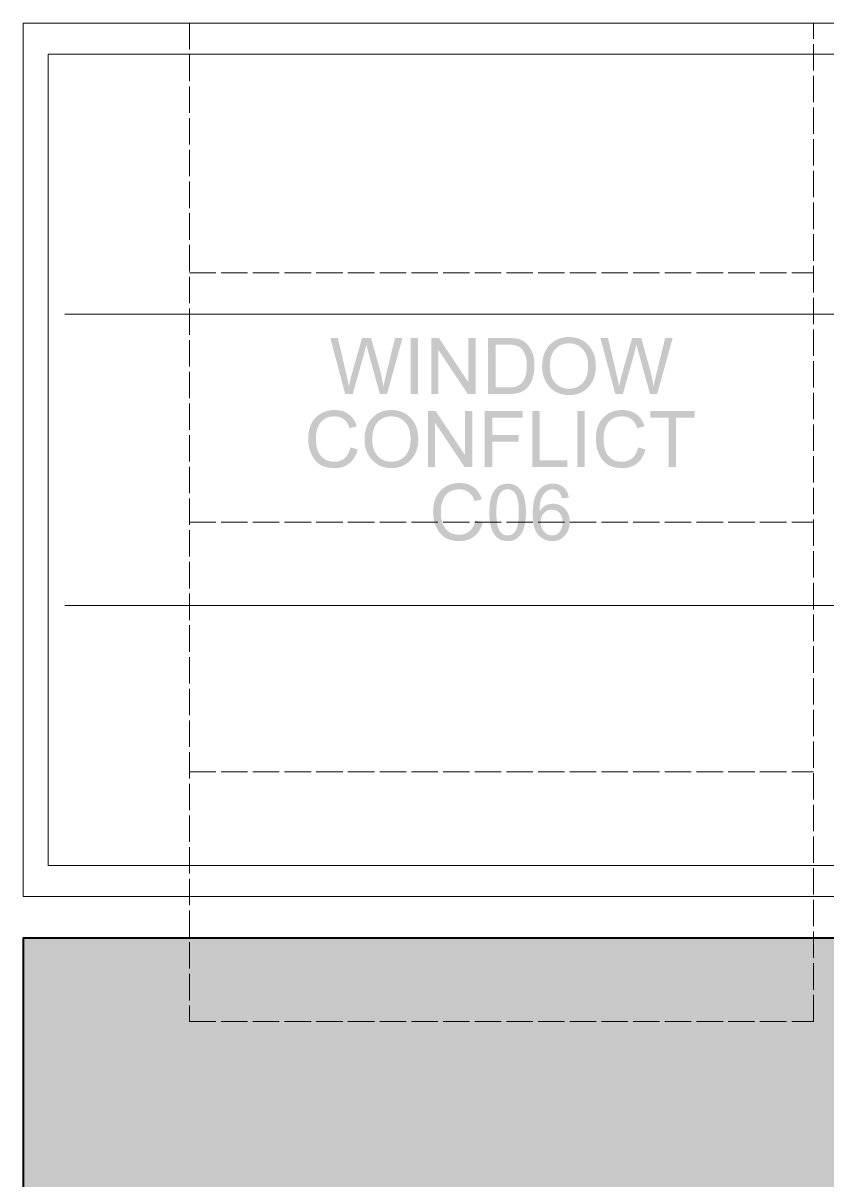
# Model space of a CAD drawing. Header units: inches. Extents: x 0 to 700, y 0 to 895.
# Drawn here: x 422 to 460.6, y 364.4 to 420 of the extents above; entities that cross this region are included whole.
import ezdxf

# ---------------------------------------------------------------- set-up
doc = ezdxf.new("R2010")
doc.units = ezdxf.units.IN
doc.header["$MEASUREMENT"] = 0
doc.linetypes.add('DASHED', pattern=[1.524, 1.27, -0.254])
for name, color, linetype, lineweight in [('A-ANNO-TEXT', 7, 'Continuous', 13), ('A-COORD-HOLD', 7, 'Continuous', 13), ('A-GLAZ', 7, 'Continuous', 13), ('A-MILLWORK-STOR', 7, 'Continuous', 18), ('A-WALL-NEW', 7, 'Continuous', 40)]:
    doc.layers.add(name, color=color, linetype=linetype, lineweight=lineweight)

msp = doc.modelspace()

# ---------------------------------------------------------------- hatches: boundary and pattern name
at = {"layer": 'A-ANNO-TEXT'}
h = msp.add_hatch(color=7, dxfattribs=at)
h.paths.add_polyline_path([(440.242, 404.86), (439.498, 402.16), (439.155, 402.16), (438.566, 404.287), (438.545, 404.364), (438.528, 404.431), (438.515, 404.489), (438.507, 404.536), (438.5, 404.536), (438.424, 404.215), (437.849, 402.16), (437.488, 402.16), (436.768, 404.86), (437.133, 404.86), (437.549, 403.088), (437.569, 403.004), (437.587, 402.926), (437.603, 402.853), (437.617, 402.786), (437.629, 402.725), (437.639, 402.67), (437.648, 402.62), (437.654, 402.576), (437.656, 402.561), (437.657, 402.55), (437.658, 402.542), (437.658, 402.538), (437.665, 402.538), (437.683, 402.622), (437.7, 402.7), (437.716, 402.772), (437.731, 402.838), (437.745, 402.897), (437.758, 402.951), (437.77, 402.998), (437.781, 403.039), (438.295, 404.86), (438.73, 404.86), (439.113, 403.495), (439.18, 403.245), (439.237, 403.002), (439.284, 402.766), (439.321, 402.538), (439.328, 402.538), (439.339, 402.595), (439.351, 402.656), (439.365, 402.723), (439.38, 402.794), (439.397, 402.87), (439.415, 402.95), (439.436, 403.035), (439.457, 403.125), (439.883, 404.86), (440.242, 404.86)])
h.paths.add_polyline_path([(440.988, 402.16), (440.629, 402.16), (440.629, 404.86), (440.988, 404.86), (440.988, 402.16)])
h.paths.add_polyline_path([(443.752, 402.16), (443.386, 402.16), (441.975, 404.28), (441.968, 404.28), (441.968, 402.16), (441.629, 402.16), (441.629, 404.86), (441.993, 404.86), (443.404, 402.74), (443.411, 402.74), (443.411, 404.86), (443.752, 404.86), (443.752, 402.16)])
h.paths.add_polyline_path([(444.356, 404.86), (445.288, 404.86), (445.406, 404.858), (445.516, 404.854), (445.617, 404.846), (445.71, 404.835), (445.797, 404.818), (445.883, 404.792), (445.966, 404.757), (446.048, 404.714), (446.126, 404.661), (446.199, 404.599), (446.267, 404.528), (446.33, 404.447), (446.387, 404.36), (446.437, 404.265), (446.482, 404.165), (446.519, 404.058), (446.55, 403.942), (446.571, 403.815), (446.584, 403.675), (446.589, 403.525), (446.584, 403.379), (446.571, 403.24), (446.549, 403.107), (446.518, 402.981), (446.478, 402.862), (446.429, 402.749), (446.371, 402.643), (446.305, 402.544), (446.268, 402.498), (446.228, 402.454), (446.184, 402.414), (446.138, 402.376), (446.088, 402.342), (446.035, 402.31), (445.978, 402.282), (445.919, 402.256), (445.856, 402.234), (445.791, 402.214), (445.722, 402.198), (445.649, 402.184), (445.574, 402.174), (445.495, 402.166), (445.414, 402.162), (445.329, 402.16), (444.356, 402.16), (444.356, 404.86)])
h.paths.add_polyline_path([(444.714, 402.48), (445.292, 402.48), (445.378, 402.482), (445.459, 402.486), (445.536, 402.493), (445.608, 402.503), (445.678, 402.518), (445.748, 402.544), (445.818, 402.578), (445.89, 402.622), (445.924, 402.649), (445.958, 402.679), (445.99, 402.713), (446.02, 402.751), (446.049, 402.793), (446.076, 402.839), (446.102, 402.889), (446.126, 402.943), (446.148, 403.001), (446.167, 403.063), (446.183, 403.13), (446.197, 403.202), (446.207, 403.277), (446.214, 403.358), (446.219, 403.443), (446.22, 403.532), (446.218, 403.632), (446.211, 403.728), (446.2, 403.821), (446.184, 403.911), (446.162, 403.997), (446.133, 404.079), (446.096, 404.157), (446.052, 404.231), (446.002, 404.298), (445.948, 404.356), (445.891, 404.404), (445.83, 404.443), (445.767, 404.473), (445.706, 404.497), (445.645, 404.514), (445.586, 404.525), (445.522, 404.531), (445.45, 404.536), (445.37, 404.539), (445.281, 404.54), (444.714, 404.54), (444.714, 402.48)])
h.paths.add_polyline_path([(448.25, 404.906), (448.388, 404.9), (448.52, 404.882), (448.646, 404.852), (448.765, 404.81), (448.878, 404.756), (448.985, 404.69), (449.085, 404.611), (449.178, 404.521), (449.263, 404.421), (449.336, 404.313), (449.398, 404.198), (449.449, 404.075), (449.488, 403.944), (449.516, 403.806), (449.533, 403.66), (449.539, 403.506), (449.533, 403.353), (449.516, 403.208), (449.488, 403.07), (449.448, 402.94), (449.397, 402.817), (449.335, 402.703), (449.261, 402.596), (449.176, 402.496), (449.082, 402.407), (448.982, 402.329), (448.876, 402.263), (448.763, 402.209), (448.644, 402.168), (448.519, 402.138), (448.388, 402.12), (448.25, 402.114), (448.107, 402.12), (447.972, 402.139), (447.844, 402.17), (447.723, 402.213), (447.609, 402.269), (447.502, 402.337), (447.403, 402.417), (447.31, 402.51), (447.227, 402.612), (447.155, 402.719), (447.094, 402.832), (447.044, 402.95), (447.005, 403.073), (446.977, 403.202), (446.961, 403.337), (446.955, 403.477), (446.961, 403.639), (446.978, 403.792), (447.006, 403.936), (447.045, 404.071), (447.096, 404.198), (447.158, 404.315), (447.231, 404.424), (447.315, 404.524), (447.408, 404.613), (447.509, 404.691), (447.615, 404.757), (447.729, 404.811), (447.849, 404.852), (447.976, 404.882), (448.109, 404.9), (448.25, 404.906)])
h.paths.add_polyline_path([(448.246, 402.42), (448.346, 402.424), (448.442, 402.438), (448.532, 402.46), (448.618, 402.492), (448.699, 402.532), (448.775, 402.581), (448.846, 402.64), (448.912, 402.707), (448.972, 402.782), (449.024, 402.865), (449.068, 402.954), (449.104, 403.05), (449.132, 403.154), (449.152, 403.264), (449.164, 403.382), (449.169, 403.506), (449.165, 403.634), (449.153, 403.754), (449.132, 403.867), (449.104, 403.972), (449.067, 404.07), (449.022, 404.16), (448.969, 404.242), (448.908, 404.317), (448.841, 404.383), (448.77, 404.441), (448.694, 404.49), (448.614, 404.529), (448.53, 404.56), (448.442, 404.583), (448.35, 404.596), (448.253, 404.6), (448.154, 404.596), (448.06, 404.583), (447.97, 404.561), (447.884, 404.531), (447.803, 404.492), (447.726, 404.444), (447.654, 404.387), (447.587, 404.322), (447.525, 404.248), (447.472, 404.165), (447.427, 404.072), (447.391, 403.97), (447.362, 403.859), (447.342, 403.738), (447.329, 403.609), (447.325, 403.469), (447.329, 403.355), (447.341, 403.246), (447.361, 403.142), (447.389, 403.045), (447.425, 402.953), (447.469, 402.866), (447.521, 402.785), (447.581, 402.71), (447.648, 402.642), (447.719, 402.583), (447.795, 402.533), (447.875, 402.492), (447.961, 402.46), (448.051, 402.438), (448.146, 402.424), (448.246, 402.42)])
h.paths.add_polyline_path([(453.232, 404.86), (452.488, 402.16), (452.145, 402.16), (451.556, 404.287), (451.535, 404.364), (451.518, 404.431), (451.505, 404.489), (451.497, 404.536), (451.489, 404.536), (451.414, 404.215), (450.839, 402.16), (450.478, 402.16), (449.758, 404.86), (450.123, 404.86), (450.539, 403.088), (450.559, 403.004), (450.577, 402.926), (450.593, 402.853), (450.607, 402.786), (450.619, 402.725), (450.629, 402.67), (450.638, 402.62), (450.644, 402.576), (450.646, 402.561), (450.647, 402.55), (450.647, 402.542), (450.648, 402.538), (450.655, 402.538), (450.673, 402.622), (450.69, 402.7), (450.706, 402.772), (450.721, 402.838), (450.735, 402.897), (450.748, 402.951), (450.76, 402.998), (450.771, 403.039), (451.285, 404.86), (451.72, 404.86), (452.103, 403.495), (452.17, 403.245), (452.227, 403.002), (452.274, 402.766), (452.311, 402.538), (452.318, 402.538), (452.329, 402.595), (452.341, 402.656), (452.354, 402.723), (452.37, 402.794), (452.387, 402.87), (452.405, 402.95), (452.425, 403.035), (452.447, 403.125), (452.873, 404.86), (453.232, 404.86)])
h = msp.add_hatch(color=7, dxfattribs=at)
h.paths.add_polyline_path([(438.093, 399.506), (438.06, 399.396), (438.023, 399.293), (437.979, 399.198), (437.931, 399.109), (437.876, 399.028), (437.817, 398.954), (437.752, 398.887), (437.681, 398.828), (437.606, 398.775), (437.527, 398.73), (437.444, 398.691), (437.358, 398.66), (437.268, 398.635), (437.174, 398.618), (437.077, 398.607), (436.976, 398.604), (436.895, 398.606), (436.816, 398.61), (436.74, 398.619), (436.667, 398.63), (436.597, 398.645), (436.53, 398.662), (436.465, 398.683), (436.403, 398.708), (436.344, 398.735), (436.288, 398.766), (436.235, 398.8), (436.184, 398.838), (436.137, 398.878), (436.092, 398.922), (436.05, 398.969), (436.01, 399.019), (435.939, 399.126), (435.878, 399.237), (435.826, 399.354), (435.783, 399.477), (435.75, 399.604), (435.726, 399.737), (435.712, 399.875), (435.707, 400.018), (435.713, 400.176), (435.73, 400.324), (435.758, 400.464), (435.797, 400.595), (435.847, 400.717), (435.908, 400.83), (435.98, 400.935), (436.064, 401.03), (436.156, 401.116), (436.255, 401.19), (436.36, 401.253), (436.471, 401.305), (436.589, 401.345), (436.713, 401.373), (436.843, 401.39), (436.98, 401.396), (437.077, 401.393), (437.17, 401.383), (437.26, 401.368), (437.346, 401.346), (437.428, 401.318), (437.507, 401.283), (437.582, 401.242), (437.654, 401.195), (437.722, 401.142), (437.784, 401.083), (437.841, 401.019), (437.892, 400.948), (437.939, 400.872), (437.98, 400.79), (438.016, 400.702), (438.046, 400.608), (437.697, 400.525), (437.673, 400.593), (437.647, 400.657), (437.617, 400.717), (437.585, 400.772), (437.55, 400.822), (437.512, 400.869), (437.471, 400.911), (437.428, 400.948), (437.381, 400.982), (437.332, 401.011), (437.28, 401.035), (437.225, 401.055), (437.167, 401.07), (437.106, 401.081), (437.043, 401.088), (436.976, 401.09), (436.869, 401.086), (436.769, 401.072), (436.675, 401.05), (436.588, 401.018), (436.507, 400.977), (436.434, 400.927), (436.366, 400.868), (436.306, 400.8), (436.253, 400.725), (436.206, 400.643), (436.167, 400.555), (436.135, 400.461), (436.11, 400.36), (436.092, 400.254), (436.081, 400.141), (436.078, 400.022), (436.081, 399.886), (436.093, 399.758), (436.111, 399.64), (436.138, 399.531), (436.172, 399.431), (436.213, 399.339), (436.262, 399.257), (436.318, 399.184), (436.38, 399.12), (436.447, 399.064), (436.519, 399.017), (436.595, 398.978), (436.676, 398.948), (436.761, 398.927), (436.851, 398.914), (436.945, 398.91), (437.022, 398.912), (437.096, 398.92), (437.166, 398.934), (437.232, 398.953), (437.295, 398.977), (437.353, 399.006), (437.409, 399.041), (437.46, 399.081), (437.508, 399.126), (437.551, 399.177), (437.592, 399.234), (437.628, 399.296), (437.661, 399.363), (437.69, 399.435), (437.715, 399.513), (437.737, 399.597), (438.093, 399.506)])
h.paths.add_polyline_path([(439.711, 401.396), (439.85, 401.39), (439.982, 401.372), (440.108, 401.342), (440.227, 401.3), (440.34, 401.246), (440.446, 401.18), (440.546, 401.101), (440.64, 401.011), (440.724, 400.911), (440.798, 400.803), (440.86, 400.688), (440.91, 400.565), (440.95, 400.434), (440.978, 400.296), (440.995, 400.15), (441.001, 399.996), (440.995, 399.843), (440.978, 399.698), (440.95, 399.56), (440.91, 399.43), (440.859, 399.307), (440.797, 399.193), (440.723, 399.086), (440.638, 398.986), (440.544, 398.897), (440.444, 398.819), (440.337, 398.753), (440.225, 398.699), (440.106, 398.658), (439.981, 398.628), (439.849, 398.61), (439.711, 398.604), (439.569, 398.61), (439.434, 398.629), (439.306, 398.66), (439.185, 398.703), (439.071, 398.759), (438.964, 398.827), (438.865, 398.907), (438.772, 399), (438.689, 399.102), (438.617, 399.209), (438.556, 399.322), (438.506, 399.44), (438.467, 399.563), (438.439, 399.692), (438.422, 399.827), (438.417, 399.967), (438.422, 400.129), (438.439, 400.282), (438.467, 400.426), (438.507, 400.561), (438.557, 400.688), (438.619, 400.805), (438.692, 400.914), (438.777, 401.014), (438.87, 401.103), (438.97, 401.181), (439.077, 401.247), (439.19, 401.301), (439.311, 401.342), (439.438, 401.372), (439.571, 401.39), (439.711, 401.396)])
h.paths.add_polyline_path([(439.708, 398.91), (439.808, 398.914), (439.903, 398.928), (439.994, 398.95), (440.08, 398.982), (440.16, 399.022), (440.236, 399.071), (440.307, 399.13), (440.374, 399.197), (440.433, 399.272), (440.485, 399.355), (440.529, 399.444), (440.565, 399.54), (440.593, 399.644), (440.614, 399.754), (440.626, 399.872), (440.63, 399.996), (440.626, 400.124), (440.614, 400.244), (440.594, 400.357), (440.565, 400.462), (440.529, 400.56), (440.484, 400.65), (440.431, 400.732), (440.37, 400.807), (440.303, 400.873), (440.231, 400.931), (440.156, 400.98), (440.076, 401.019), (439.992, 401.05), (439.904, 401.073), (439.812, 401.086), (439.715, 401.09), (439.616, 401.086), (439.521, 401.073), (439.431, 401.051), (439.346, 401.021), (439.265, 400.982), (439.188, 400.934), (439.116, 400.877), (439.048, 400.812), (438.987, 400.738), (438.934, 400.655), (438.889, 400.562), (438.852, 400.46), (438.824, 400.349), (438.803, 400.228), (438.791, 400.099), (438.787, 399.959), (438.791, 399.845), (438.803, 399.736), (438.823, 399.632), (438.851, 399.535), (438.887, 399.443), (438.931, 399.356), (438.983, 399.275), (439.043, 399.2), (439.109, 399.132), (439.18, 399.073), (439.256, 399.023), (439.337, 398.982), (439.423, 398.95), (439.513, 398.928), (439.608, 398.914), (439.708, 398.91)])
h.paths.add_polyline_path([(443.596, 398.65), (443.229, 398.65), (441.818, 400.77), (441.811, 400.77), (441.811, 398.65), (441.472, 398.65), (441.472, 401.35), (441.837, 401.35), (443.248, 399.23), (443.255, 399.23), (443.255, 401.35), (443.596, 401.35), (443.596, 398.65)])
h.paths.add_polyline_path([(446.021, 401.03), (444.557, 401.03), (444.557, 400.193), (445.826, 400.193), (445.826, 399.873), (444.557, 399.873), (444.557, 398.65), (444.2, 398.65), (444.2, 401.35), (446.021, 401.35), (446.021, 401.03)])
h.paths.add_polyline_path([(448.174, 398.65), (446.485, 398.65), (446.485, 401.35), (446.843, 401.35), (446.843, 398.97), (448.174, 398.97), (448.174, 398.65)])
h.paths.add_polyline_path([(449.005, 398.65), (448.646, 398.65), (448.646, 401.35), (449.005, 401.35), (449.005, 398.65)])
h.paths.add_polyline_path([(451.924, 399.506), (451.892, 399.396), (451.854, 399.293), (451.811, 399.198), (451.762, 399.109), (451.708, 399.028), (451.648, 398.954), (451.583, 398.887), (451.512, 398.828), (451.437, 398.775), (451.358, 398.73), (451.276, 398.691), (451.189, 398.66), (451.1, 398.635), (451.006, 398.618), (450.909, 398.607), (450.808, 398.604), (450.726, 398.606), (450.648, 398.61), (450.572, 398.619), (450.499, 398.63), (450.429, 398.645), (450.361, 398.662), (450.297, 398.683), (450.235, 398.708), (450.176, 398.735), (450.12, 398.766), (450.066, 398.8), (450.016, 398.838), (449.968, 398.878), (449.923, 398.922), (449.881, 398.969), (449.842, 399.019), (449.771, 399.126), (449.709, 399.237), (449.657, 399.354), (449.615, 399.477), (449.582, 399.604), (449.558, 399.737), (449.544, 399.875), (449.539, 400.018), (449.545, 400.176), (449.561, 400.324), (449.589, 400.464), (449.628, 400.595), (449.678, 400.717), (449.739, 400.83), (449.812, 400.935), (449.895, 401.03), (449.988, 401.116), (450.086, 401.19), (450.191, 401.253), (450.303, 401.305), (450.42, 401.345), (450.544, 401.373), (450.675, 401.39), (450.812, 401.396), (450.908, 401.393), (451.002, 401.383), (451.091, 401.368), (451.177, 401.346), (451.26, 401.318), (451.339, 401.283), (451.414, 401.242), (451.486, 401.195), (451.553, 401.142), (451.615, 401.083), (451.672, 401.019), (451.724, 400.948), (451.77, 400.872), (451.811, 400.79), (451.847, 400.702), (451.878, 400.608), (451.528, 400.525), (451.505, 400.593), (451.478, 400.657), (451.449, 400.717), (451.417, 400.772), (451.382, 400.822), (451.344, 400.869), (451.303, 400.911), (451.259, 400.948), (451.213, 400.982), (451.163, 401.011), (451.111, 401.035), (451.056, 401.055), (450.998, 401.07), (450.938, 401.081), (450.874, 401.088), (450.808, 401.09), (450.701, 401.086), (450.6, 401.072), (450.506, 401.05), (450.419, 401.018), (450.339, 400.977), (450.265, 400.927), (450.198, 400.868), (450.138, 400.8), (450.084, 400.725), (450.038, 400.643), (449.998, 400.555), (449.966, 400.461), (449.941, 400.36), (449.923, 400.254), (449.913, 400.141), (449.909, 400.022), (449.913, 399.886), (449.924, 399.758), (449.943, 399.64), (449.969, 399.531), (450.003, 399.431), (450.044, 399.339), (450.093, 399.257), (450.15, 399.184), (450.212, 399.12), (450.279, 399.064), (450.35, 399.017), (450.426, 398.978), (450.507, 398.948), (450.592, 398.927), (450.682, 398.914), (450.777, 398.91), (450.854, 398.912), (450.928, 398.92), (450.998, 398.934), (451.064, 398.953), (451.126, 398.977), (451.185, 399.006), (451.24, 399.041), (451.291, 399.081), (451.339, 399.126), (451.383, 399.177), (451.423, 399.234), (451.46, 399.296), (451.492, 399.363), (451.522, 399.435), (451.547, 399.513), (451.569, 399.597), (451.924, 399.506)])
h.paths.add_polyline_path([(454.293, 401.03), (453.399, 401.03), (453.399, 398.65), (453.04, 398.65), (453.04, 401.03), (452.154, 401.03), (452.154, 401.35), (454.293, 401.35), (454.293, 401.03)])
h = msp.add_hatch(color=7, dxfattribs=at)
h.paths.add_polyline_path([(444.1, 395.996), (444.068, 395.886), (444.03, 395.783), (443.987, 395.688), (443.938, 395.599), (443.884, 395.518), (443.825, 395.444), (443.759, 395.377), (443.689, 395.318), (443.613, 395.265), (443.534, 395.22), (443.452, 395.181), (443.366, 395.15), (443.276, 395.125), (443.182, 395.108), (443.085, 395.097), (442.984, 395.094), (442.903, 395.096), (442.824, 395.1), (442.748, 395.109), (442.675, 395.12), (442.605, 395.135), (442.538, 395.152), (442.473, 395.173), (442.411, 395.198), (442.352, 395.225), (442.296, 395.256), (442.243, 395.29), (442.192, 395.328), (442.144, 395.368), (442.1, 395.412), (442.057, 395.459), (442.018, 395.509), (441.947, 395.616), (441.886, 395.727), (441.834, 395.844), (441.791, 395.967), (441.758, 396.094), (441.734, 396.227), (441.72, 396.365), (441.715, 396.508), (441.721, 396.666), (441.738, 396.814), (441.765, 396.954), (441.804, 397.085), (441.854, 397.207), (441.916, 397.32), (441.988, 397.425), (442.072, 397.52), (442.164, 397.606), (442.263, 397.68), (442.368, 397.743), (442.479, 397.795), (442.597, 397.835), (442.721, 397.863), (442.851, 397.88), (442.988, 397.886), (443.085, 397.883), (443.178, 397.873), (443.267, 397.858), (443.353, 397.836), (443.436, 397.808), (443.515, 397.773), (443.59, 397.732), (443.662, 397.685), (443.729, 397.632), (443.791, 397.573), (443.848, 397.509), (443.9, 397.438), (443.946, 397.362), (443.988, 397.28), (444.024, 397.192), (444.054, 397.098), (443.704, 397.015), (443.681, 397.083), (443.654, 397.147), (443.625, 397.207), (443.593, 397.262), (443.558, 397.312), (443.52, 397.359), (443.479, 397.401), (443.435, 397.438), (443.389, 397.472), (443.34, 397.501), (443.287, 397.525), (443.232, 397.545), (443.175, 397.56), (443.114, 397.571), (443.05, 397.578), (442.984, 397.58), (442.877, 397.576), (442.777, 397.562), (442.683, 397.54), (442.596, 397.508), (442.515, 397.467), (442.441, 397.417), (442.374, 397.358), (442.314, 397.29), (442.26, 397.215), (442.214, 397.133), (442.175, 397.045), (442.143, 396.951), (442.118, 396.85), (442.1, 396.744), (442.089, 396.631), (442.085, 396.512), (442.089, 396.376), (442.1, 396.248), (442.119, 396.13), (442.146, 396.021), (442.179, 395.921), (442.221, 395.829), (442.269, 395.747), (442.326, 395.674), (442.388, 395.61), (442.455, 395.554), (442.527, 395.507), (442.603, 395.468), (442.683, 395.438), (442.769, 395.417), (442.858, 395.404), (442.953, 395.4), (443.03, 395.402), (443.104, 395.41), (443.174, 395.424), (443.24, 395.443), (443.302, 395.467), (443.361, 395.496), (443.416, 395.531), (443.468, 395.571), (443.515, 395.616), (443.559, 395.667), (443.599, 395.724), (443.636, 395.786), (443.669, 395.853), (443.698, 395.925), (443.723, 396.003), (443.745, 396.087), (444.1, 395.996)])
h.paths.add_polyline_path([(445.296, 397.853), (445.402, 397.847), (445.502, 397.831), (445.595, 397.804), (445.681, 397.767), (445.76, 397.718), (445.832, 397.659), (445.897, 397.589), (445.956, 397.508), (446.007, 397.416), (446.052, 397.313), (446.09, 397.2), (446.121, 397.076), (446.145, 396.941), (446.162, 396.795), (446.173, 396.639), (446.176, 396.472), (446.172, 396.303), (446.162, 396.145), (446.144, 395.998), (446.119, 395.863), (446.087, 395.739), (446.048, 395.626), (446.002, 395.524), (445.948, 395.434), (445.889, 395.354), (445.822, 395.285), (445.75, 395.227), (445.672, 395.179), (445.587, 395.142), (445.496, 395.115), (445.399, 395.099), (445.296, 395.094), (445.189, 395.099), (445.09, 395.115), (444.997, 395.142), (444.911, 395.18), (444.832, 395.228), (444.76, 395.288), (444.695, 395.358), (444.637, 395.438), (444.585, 395.53), (444.541, 395.632), (444.503, 395.745), (444.472, 395.869), (444.448, 396.003), (444.431, 396.149), (444.421, 396.305), (444.417, 396.472), (444.421, 396.641), (444.431, 396.798), (444.449, 396.945), (444.474, 397.081), (444.506, 397.205), (444.545, 397.318), (444.591, 397.42), (444.645, 397.511), (444.704, 397.591), (444.771, 397.661), (444.843, 397.719), (444.921, 397.767), (445.005, 397.805), (445.096, 397.832), (445.193, 397.848), (445.296, 397.853)])
h.paths.add_polyline_path([(445.296, 395.367), (445.36, 395.371), (445.421, 395.383), (445.478, 395.403), (445.53, 395.431), (445.578, 395.468), (445.623, 395.512), (445.663, 395.565), (445.699, 395.625), (445.731, 395.695), (445.759, 395.775), (445.782, 395.866), (445.801, 395.966), (445.816, 396.077), (445.827, 396.198), (445.833, 396.33), (445.835, 396.472), (445.834, 396.571), (445.831, 396.665), (445.827, 396.754), (445.82, 396.837), (445.812, 396.915), (445.802, 396.987), (445.789, 397.054), (445.775, 397.115), (445.759, 397.172), (445.742, 397.225), (445.722, 397.275), (445.7, 397.32), (445.677, 397.362), (445.651, 397.4), (445.624, 397.435), (445.595, 397.465), (445.564, 397.492), (445.531, 397.516), (445.496, 397.535), (445.459, 397.552), (445.42, 397.564), (445.379, 397.573), (445.337, 397.579), (445.292, 397.58), (445.227, 397.576), (445.167, 397.564), (445.11, 397.543), (445.058, 397.514), (445.01, 397.477), (444.966, 397.432), (444.926, 397.379), (444.89, 397.317), (444.859, 397.246), (444.832, 397.165), (444.808, 397.075), (444.79, 396.974), (444.775, 396.863), (444.764, 396.743), (444.758, 396.612), (444.756, 396.472), (444.757, 396.373), (444.76, 396.28), (444.765, 396.193), (444.771, 396.11), (444.78, 396.033), (444.79, 395.961), (444.803, 395.894), (444.817, 395.832), (444.833, 395.775), (444.851, 395.722), (444.871, 395.673), (444.892, 395.627), (444.916, 395.585), (444.941, 395.547), (444.968, 395.512), (444.997, 395.482), (445.028, 395.455), (445.061, 395.431), (445.095, 395.411), (445.132, 395.395), (445.17, 395.383), (445.21, 395.374), (445.252, 395.368), (445.296, 395.367)])
h.paths.add_polyline_path([(446.839, 396.532), (446.899, 396.616), (446.965, 396.689), (447.037, 396.75), (447.116, 396.8), (447.2, 396.839), (447.29, 396.867), (447.387, 396.884), (447.489, 396.89), (447.57, 396.886), (447.649, 396.874), (447.724, 396.855), (447.796, 396.828), (447.865, 396.794), (447.93, 396.752), (447.993, 396.702), (448.053, 396.645), (448.107, 396.581), (448.154, 396.514), (448.194, 396.442), (448.227, 396.366), (448.252, 396.285), (448.27, 396.201), (448.281, 396.112), (448.285, 396.019), (448.281, 395.924), (448.27, 395.833), (448.252, 395.746), (448.227, 395.662), (448.194, 395.582), (448.155, 395.506), (448.108, 395.433), (448.054, 395.364), (447.993, 395.301), (447.929, 395.246), (447.859, 395.199), (447.784, 395.161), (447.705, 395.132), (447.621, 395.111), (447.533, 395.098), (447.439, 395.094), (447.344, 395.098), (447.252, 395.112), (447.164, 395.134), (447.08, 395.166), (446.999, 395.206), (446.921, 395.256), (446.847, 395.314), (446.777, 395.381), (446.744, 395.419), (446.713, 395.46), (446.684, 395.505), (446.658, 395.553), (446.633, 395.605), (446.611, 395.66), (446.59, 395.718), (446.572, 395.78), (446.556, 395.846), (446.542, 395.915), (446.53, 395.988), (446.521, 396.064), (446.513, 396.144), (446.508, 396.227), (446.505, 396.313), (446.504, 396.403), (446.508, 396.578), (446.519, 396.742), (446.539, 396.895), (446.566, 397.036), (446.601, 397.166), (446.643, 397.285), (446.693, 397.393), (446.752, 397.489), (446.817, 397.574), (446.889, 397.648), (446.968, 397.711), (447.055, 397.762), (447.148, 397.802), (447.248, 397.83), (447.355, 397.847), (447.469, 397.853), (447.543, 397.85), (447.615, 397.842), (447.684, 397.829), (447.749, 397.811), (447.812, 397.787), (447.872, 397.758), (447.929, 397.723), (447.983, 397.683), (448.033, 397.639), (448.077, 397.588), (448.117, 397.533), (448.152, 397.473), (448.181, 397.408), (448.205, 397.337), (448.225, 397.261), (448.239, 397.181), (447.907, 397.151), (447.88, 397.252), (447.845, 397.339), (447.801, 397.413), (447.748, 397.473), (447.686, 397.52), (447.616, 397.553), (447.538, 397.574), (447.45, 397.58), (447.388, 397.576), (447.328, 397.565), (447.27, 397.545), (447.214, 397.517), (447.161, 397.482), (447.11, 397.438), (447.061, 397.387), (447.014, 397.328), (446.971, 397.26), (446.934, 397.184), (446.903, 397.098), (446.877, 397.003), (446.857, 396.899), (446.843, 396.786), (446.834, 396.664), (446.832, 396.532), (446.839, 396.532)])
h.paths.add_polyline_path([(447.432, 395.367), (447.488, 395.369), (447.541, 395.378), (447.591, 395.392), (447.639, 395.413), (447.684, 395.438), (447.726, 395.47), (447.765, 395.508), (447.802, 395.551), (447.835, 395.598), (447.864, 395.648), (447.889, 395.7), (447.909, 395.754), (447.924, 395.811), (447.935, 395.87), (447.942, 395.932), (447.944, 395.996), (447.942, 396.06), (447.935, 396.122), (447.924, 396.18), (447.909, 396.235), (447.889, 396.288), (447.864, 396.338), (447.835, 396.385), (447.802, 396.429), (447.765, 396.469), (447.725, 396.504), (447.682, 396.534), (447.636, 396.558), (447.587, 396.576), (447.535, 396.59), (447.479, 396.598), (447.421, 396.601), (447.367, 396.598), (447.315, 396.59), (447.265, 396.578), (447.217, 396.56), (447.171, 396.538), (447.126, 396.51), (447.084, 396.477), (447.043, 396.439), (447.006, 396.397), (446.974, 396.352), (446.947, 396.304), (446.925, 396.253), (446.907, 396.198), (446.895, 396.14), (446.888, 396.079), (446.885, 396.015), (446.887, 395.949), (446.895, 395.885), (446.907, 395.824), (446.924, 395.766), (446.946, 395.71), (446.973, 395.656), (447.004, 395.605), (447.041, 395.556), (447.081, 395.512), (447.123, 395.473), (447.169, 395.441), (447.216, 395.414), (447.266, 395.393), (447.319, 395.378), (447.374, 395.369), (447.432, 395.367)])
h = msp.add_hatch(color=7, dxfattribs=at)
h.paths.add_polyline_path([(439.772, 366.543), (439.743, 366.441), (439.708, 366.346), (439.668, 366.257), (439.622, 366.175), (439.572, 366.1), (439.517, 366.032), (439.457, 365.97), (439.391, 365.915), (439.322, 365.866), (439.248, 365.824), (439.172, 365.788), (439.092, 365.759), (439.009, 365.737), (438.922, 365.72), (438.832, 365.711), (438.739, 365.707), (438.591, 365.713), (438.453, 365.731), (438.325, 365.761), (438.208, 365.804), (438.102, 365.858), (438.006, 365.924), (437.92, 366.002), (437.844, 366.092), (437.779, 366.19), (437.722, 366.294), (437.674, 366.402), (437.634, 366.515), (437.603, 366.634), (437.581, 366.757), (437.568, 366.884), (437.564, 367.017), (437.569, 367.163), (437.585, 367.3), (437.61, 367.429), (437.646, 367.551), (437.693, 367.664), (437.75, 367.769), (437.817, 367.865), (437.894, 367.954), (437.979, 368.033), (438.071, 368.102), (438.168, 368.16), (438.271, 368.208), (438.38, 368.245), (438.495, 368.271), (438.616, 368.287), (438.742, 368.293), (438.832, 368.29), (438.918, 368.281), (439.001, 368.266), (439.081, 368.246), (439.157, 368.22), (439.23, 368.188), (439.3, 368.15), (439.366, 368.107), (439.429, 368.058), (439.486, 368.003), (439.539, 367.943), (439.587, 367.878), (439.63, 367.807), (439.668, 367.731), (439.701, 367.65), (439.73, 367.563), (439.406, 367.486), (439.384, 367.549), (439.359, 367.608), (439.332, 367.663), (439.303, 367.715), (439.27, 367.762), (439.235, 367.804), (439.197, 367.843), (439.157, 367.878), (439.114, 367.909), (439.068, 367.936), (439.02, 367.958), (438.969, 367.977), (438.915, 367.991), (438.859, 368.001), (438.8, 368.007), (438.739, 368.01), (438.64, 368.005), (438.547, 367.993), (438.46, 367.972), (438.379, 367.942), (438.305, 367.905), (438.236, 367.858), (438.174, 367.804), (438.118, 367.741), (438.069, 367.671), (438.026, 367.595), (437.989, 367.514), (437.96, 367.427), (437.936, 367.334), (437.92, 367.235), (437.91, 367.131), (437.907, 367.02), (437.91, 366.894), (437.921, 366.776), (437.938, 366.667), (437.962, 366.566), (437.994, 366.473), (438.032, 366.388), (438.077, 366.312), (438.129, 366.245), (438.187, 366.185), (438.249, 366.133), (438.315, 366.09), (438.386, 366.054), (438.46, 366.026), (438.539, 366.006), (438.623, 365.994), (438.71, 365.99), (438.782, 365.993), (438.85, 366), (438.914, 366.013), (438.976, 366.03), (439.034, 366.052), (439.088, 366.08), (439.139, 366.112), (439.187, 366.149), (439.231, 366.191), (439.271, 366.238), (439.309, 366.291), (439.342, 366.348), (439.373, 366.41), (439.4, 366.477), (439.423, 366.549), (439.443, 366.627), (439.772, 366.543)])
h.paths.add_polyline_path([(440.562, 365.75), (440.229, 365.75), (440.229, 368.25), (440.562, 368.25), (440.562, 365.75)])
h.paths.add_polyline_path([(442.632, 367.517), (442.625, 367.575), (442.614, 367.629), (442.598, 367.679), (442.579, 367.726), (442.555, 367.769), (442.528, 367.808), (442.496, 367.844), (442.46, 367.876), (442.42, 367.904), (442.376, 367.928), (442.328, 367.949), (442.275, 367.966), (442.219, 367.979), (442.158, 367.988), (442.094, 367.994), (442.025, 367.996), (441.963, 367.994), (441.903, 367.99), (441.847, 367.982), (441.793, 367.972), (441.743, 367.959), (441.695, 367.942), (441.651, 367.923), (441.609, 367.9), (441.571, 367.875), (441.539, 367.847), (441.511, 367.817), (441.489, 367.783), (441.471, 367.747), (441.459, 367.708), (441.451, 367.667), (441.449, 367.622), (441.451, 367.583), (441.456, 367.547), (441.466, 367.513), (441.48, 367.481), (441.497, 367.452), (441.518, 367.426), (441.543, 367.402), (441.572, 367.381), (441.607, 367.361), (441.648, 367.342), (441.697, 367.322), (441.752, 367.302), (441.815, 367.282), (441.885, 367.263), (441.962, 367.243), (442.046, 367.223), (442.194, 367.189), (442.327, 367.154), (442.447, 367.119), (442.552, 367.084), (442.647, 367.043), (442.734, 366.992), (442.815, 366.932), (442.888, 366.861), (442.921, 366.822), (442.949, 366.779), (442.973, 366.733), (442.993, 366.684), (443.008, 366.632), (443.019, 366.577), (443.026, 366.518), (443.028, 366.456), (443.024, 366.377), (443.012, 366.302), (442.992, 366.23), (442.964, 366.161), (442.928, 366.096), (442.883, 366.034), (442.831, 365.976), (442.771, 365.921), (442.705, 365.871), (442.633, 365.827), (442.557, 365.791), (442.475, 365.761), (442.389, 365.737), (442.298, 365.721), (442.203, 365.711), (442.102, 365.707), (441.974, 365.711), (441.855, 365.722), (441.744, 365.74), (441.641, 365.766), (441.547, 365.799), (441.461, 365.84), (441.383, 365.888), (441.313, 365.943), (441.252, 366.004), (441.198, 366.069), (441.151, 366.139), (441.113, 366.213), (441.082, 366.291), (441.059, 366.374), (441.044, 366.462), (441.036, 366.553), (441.35, 366.58), (441.358, 366.508), (441.373, 366.441), (441.393, 366.378), (441.419, 366.321), (441.451, 366.269), (441.489, 366.222), (441.532, 366.18), (441.582, 366.143), (441.635, 366.111), (441.692, 366.083), (441.751, 366.059), (441.813, 366.04), (441.878, 366.025), (441.945, 366.014), (442.015, 366.008), (442.088, 366.006), (442.156, 366.008), (442.22, 366.013), (442.282, 366.022), (442.339, 366.034), (442.394, 366.05), (442.445, 366.07), (442.493, 366.093), (442.538, 366.12), (442.578, 366.15), (442.612, 366.182), (442.642, 366.217), (442.666, 366.255), (442.685, 366.295), (442.698, 366.337), (442.706, 366.383), (442.709, 366.43), (442.706, 366.48), (442.698, 366.526), (442.684, 366.568), (442.664, 366.607), (442.639, 366.643), (442.608, 366.675), (442.572, 366.704), (442.53, 366.729), (442.481, 366.752), (442.425, 366.776), (442.361, 366.799), (442.29, 366.822), (442.211, 366.845), (442.125, 366.868), (442.03, 366.891), (441.929, 366.914), (441.827, 366.938), (441.732, 366.964), (441.645, 366.993), (441.566, 367.024), (441.493, 367.057), (441.428, 367.092), (441.371, 367.13), (441.321, 367.171), (441.277, 367.213), (441.239, 367.259), (441.208, 367.309), (441.181, 367.361), (441.161, 367.416), (441.147, 367.474), (441.138, 367.536), (441.135, 367.6), (441.139, 367.674), (441.15, 367.744), (441.168, 367.811), (441.194, 367.874), (441.227, 367.935), (441.267, 367.992), (441.315, 368.046), (441.37, 368.097), (441.432, 368.142), (441.499, 368.182), (441.571, 368.216), (441.648, 368.244), (441.731, 368.265), (441.819, 368.28), (441.913, 368.29), (442.011, 368.293), (442.113, 368.29), (442.209, 368.28), (442.301, 368.265), (442.387, 368.244), (442.468, 368.216), (442.544, 368.183), (442.615, 368.143), (442.681, 368.097), (442.74, 368.046), (442.793, 367.989), (442.837, 367.928), (442.875, 367.861), (442.904, 367.789), (442.927, 367.712), (442.942, 367.63), (442.949, 367.542), (442.632, 367.517)])
h.paths.add_polyline_path([(445.265, 367.953), (444.438, 367.953), (444.438, 365.75), (444.106, 365.75), (444.106, 367.953), (443.285, 367.953), (443.285, 368.25), (445.265, 368.25), (445.265, 367.953)])
h.paths.add_polyline_path([(447.486, 365.75), (445.618, 365.75), (445.618, 368.25), (447.428, 368.25), (447.428, 367.953), (445.949, 367.953), (445.949, 367.189), (447.332, 367.189), (447.332, 366.893), (445.949, 366.893), (445.949, 366.047), (447.486, 366.047), (447.486, 365.75)])
h.paths.add_polyline_path([(450.154, 365.75), (449.738, 365.75), (449.693, 365.822), (449.649, 365.89), (449.608, 365.955), (449.569, 366.017), (449.532, 366.074), (449.498, 366.129), (449.466, 366.179), (449.436, 366.226), (449.408, 366.27), (449.382, 366.31), (449.359, 366.346), (449.337, 366.379), (449.318, 366.408), (449.301, 366.434), (449.287, 366.456), (449.274, 366.475), (449.229, 366.54), (449.182, 366.6), (449.134, 366.655), (449.084, 366.706), (449.035, 366.75), (448.987, 366.784), (448.941, 366.811), (448.897, 366.828), (448.849, 366.839), (448.795, 366.847), (448.733, 366.852), (448.664, 366.853), (448.282, 366.853), (448.282, 365.75), (447.951, 365.75), (447.951, 368.25), (449.058, 368.25), (449.167, 368.248), (449.266, 368.243), (449.357, 368.234), (449.438, 368.221), (449.512, 368.203), (449.582, 368.176), (449.647, 368.142), (449.708, 368.099), (449.762, 368.05), (449.81, 367.994), (449.851, 367.932), (449.886, 367.865), (449.913, 367.793), (449.932, 367.719), (449.944, 367.644), (449.948, 367.566), (449.945, 367.497), (449.937, 367.432), (449.923, 367.369), (449.903, 367.311), (449.878, 367.256), (449.847, 367.204), (449.811, 367.156), (449.769, 367.111), (449.722, 367.07), (449.669, 367.033), (449.612, 366.999), (449.549, 366.97), (449.481, 366.945), (449.408, 366.923), (449.33, 366.906), (449.247, 366.893), (449.247, 366.886), (449.309, 366.854), (449.371, 366.816), (449.431, 366.77), (449.49, 366.716), (449.548, 366.656), (449.606, 366.588), (449.662, 366.513), (449.718, 366.43), (450.154, 365.75)])
h.paths.add_polyline_path([(448.282, 367.15), (448.991, 367.15), (449.093, 367.152), (449.184, 367.159), (449.263, 367.171), (449.332, 367.187), (449.391, 367.209), (449.444, 367.241), (449.491, 367.281), (449.532, 367.329), (449.565, 367.384), (449.588, 367.441), (449.602, 367.502), (449.607, 367.566), (449.605, 367.608), (449.599, 367.648), (449.589, 367.687), (449.576, 367.724), (449.558, 367.759), (449.537, 367.793), (449.512, 367.825), (449.482, 367.856), (449.449, 367.884), (449.41, 367.908), (449.366, 367.929), (449.317, 367.946), (449.264, 367.959), (449.205, 367.968), (449.141, 367.974), (449.071, 367.975), (448.282, 367.975), (448.282, 367.15)])
h.paths.add_polyline_path([(452.436, 365.75), (452.097, 365.75), (450.79, 367.713), (450.784, 367.713), (450.784, 365.75), (450.47, 365.75), (450.47, 368.25), (450.807, 368.25), (452.114, 366.287), (452.121, 366.287), (452.121, 368.25), (452.436, 368.25), (452.436, 365.75)])
at = {"layer": 'A-WALL-NEW'}
h = msp.add_hatch(color=8, dxfattribs=at)
h.dxf.hatch_style = 1
h.paths.add_polyline_path([(422, 330), (468, 330), (468, 376), (422, 376)])

# ---------------------------------------------------------------- linework, layer by layer
at = {"layer": 'A-COORD-HOLD', "linetype": 'DASHED'}
msp.add_lwpolyline([(430, 372), (460, 372), (460, 420), (430, 420)], close=True, dxfattribs=at)
at = {"layer": 'A-GLAZ', "linetype": 'DASHED'}
for p, q in [((430, 408), (460, 408)), ((430, 396), (460, 396)), ((430, 384), (460, 384))]:
    msp.add_line(p, q, dxfattribs=at)
msp.add_lwpolyline([(430, 372), (460, 372), (460, 420), (430, 420)], close=True, dxfattribs=at)
at = {"layer": 'A-MILLWORK-STOR'}
for p, q in [((424, 406), (466, 406)), ((424, 392), (466, 392))]:
    msp.add_line(p, q, dxfattribs=at)
for points in [[(422, 378), (468, 378), (468, 420), (422, 420)], [(423.2, 379.5), (466.8, 379.5), (466.8, 418.5), (423.2, 418.5)]]:
    msp.add_lwpolyline(points, close=True, dxfattribs=at)
at = {"layer": 'A-WALL-NEW'}
msp.add_lwpolyline([(422, 330), (468, 330), (468, 376), (422, 376)], close=True, dxfattribs=at)

doc.saveas('drawing.dxf')
